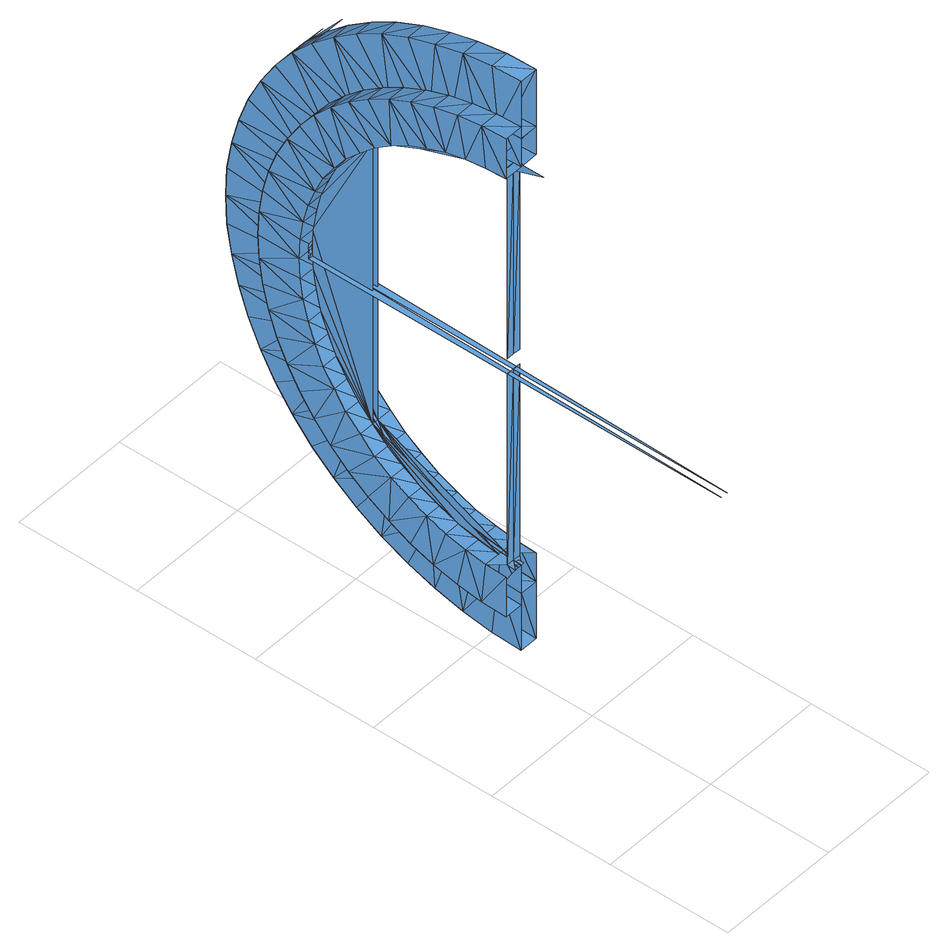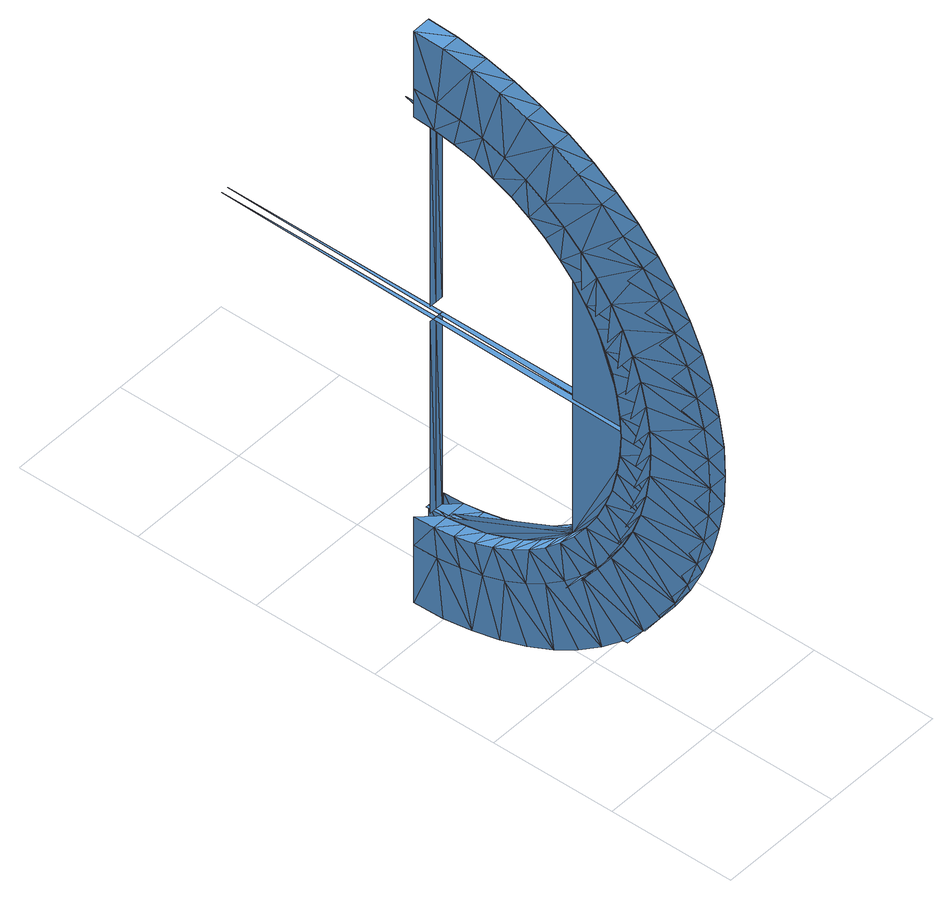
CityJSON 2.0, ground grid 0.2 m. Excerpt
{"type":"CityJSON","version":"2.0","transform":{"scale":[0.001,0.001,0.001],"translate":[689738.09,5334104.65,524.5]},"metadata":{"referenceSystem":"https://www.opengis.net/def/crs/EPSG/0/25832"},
"CityObjects":{
"building1":{"type":"Building","attributes":{"description":"FZK-Haus create by KHH / IAI / FZK","name":"FZK-Haus","Pset_BuildingCommon.SprinklerProtection":0,"Pset_BuildingCommon.SprinklerProtectionAutomatic":0,"Pset_BuildingCommon.OccupancyType":"citygml:1000 (residential building)","Pset_BuildingCommon.GrossPlannedArea":120,"Pset_BuildingCommon.NumberOfStoreys":2,"Pset_BuildingCommon.YearOfConstruction":"2008","Pset_BuildingCommon.NetAreaPlanned":120,"BaseQuantities.GrossFloorArea":241.5},"children":["building1-1"]},
"building1-1":{"type":"BuildingConstructiveElement","attributes":{"name":"Wand-Ext-OG-1","Pset_WallCommon.ThermalTransmittance":0.4,"AC_Pset_Name.Name":"Wand-Ext-OG-1","ArchiCADProperties.Ursprungsgeschoss":"Dachgeschoss","ArchiCADProperties.Raumname":"Galerie","ArchiCADProperties.Raumnummer":"7","ArchiCADProperties.Ebene":"Außenwände","ArchiCADProperties.Typ":"Wand","ArchiCADProperties.Geschützt":0,"ArchiCADProperties.Baustoff / Mehrschichtiger Aufbau / Profil / Schraffur":"Leichtbeton 102890359","ArchiCADProperties.Tragende Funktion":"Nicht definiert","ArchiCADProperties.Lage":"Nicht definiert","ArchiCADProperties.Element-Klassifizierung":"Wand","ArchiCADProperties.Umbau-Status":"Bestand","ArchiCADProperties.Anzeigen auf Umbau-Filter":"Alle relevanten Filter","ArchiCADProperties.Struktur - Typ":"Einfach","ArchiCADProperties.Baustoff/Mehrschicht/Profil":"Leichtbeton 102890359","ArchiCADProperties.Außenseite Oberfläche":"Anstrich","ArchiCADProperties.Innenseite Oberfläche":"Anstrich","ArchiCADProperties.Oberfläche Kante":"Anstrich","ArchiCADProperties.Äußerer Neigungswinkel":90,"ArchiCADProperties.Innerer Neigungswinkel":90,"ArchiCADProperties.Wand Neigungstyp":"gerade","ArchiCADProperties.Lage der Referenzlinie":"Außen","ArchiCADProperties.Geschoss für Oberkantenverknüpfung":"Nicht verknüpft","ArchiCADProperties.Geometriemethode":"Uni","BaseQuantities.Length":9.7,"BaseQuantities.Height":3.39,"BaseQuantities.Width":0.3,"BaseQuantities.GrossFootprintArea":2.91,"BaseQuantities.NetFootprintArea":2.91,"BaseQuantities.GrossSideArea":19.26,"BaseQuantities.NetSideArea":18.47,"BaseQuantities.GrossVolume":5.78,"BaseQuantities.NetVolume":5.54,"ArchiCADQuantities.Höhenangabe zum Projekt-Nullpunkt":2.7,"ArchiCADQuantities.Höhe zu Geschoss":0,"ArchiCADQuantities.Höhe":3.5,"ArchiCADQuantities.Oberflächenbereich":18.65,"ArchiCADQuantities.Netto-Volumen":5.54},"parents":["building1"],"geometry":[{"type":"MultiSurface","lod":"3","boundaries":[[[0,1,2]],[[3,4,5]],[[1,6,2]],[[3,7,4]],[[1,8,6]],[[7,9,4]],[[9,10,4]],[[1,0,11]],[[1,12,8]],[[2,6,13]],[[12,14,8]],[[5,4,15]],[[16,17,18]],[[19,20,21]],[[9,22,10]],[[23,18,24]],[[25,2,13]],[[26,7,27]],[[9,7,26]],[[17,24,18]],[[20,28,21]],[[29,5,15]],[[30,1,11]],[[12,1,30]],[[12,31,14]],[[9,32,22]],[[6,8,33]],[[34,35,36]],[[37,38,39]],[[29,15,27]],[[25,30,11]],[[26,38,37]],[[15,26,27]],[[32,40,22]],[[31,41,14]],[[4,10,42]],[[38,43,39]],[[17,44,24]],[[20,45,28]],[[41,46,14]],[[47,48,49]],[[50,51,52]],[[48,53,49]],[[13,6,33]],[[54,9,26]],[[32,9,54]],[[36,35,13]],[[25,13,30]],[[27,24,55]],[[34,56,35]],[[44,55,24]],[[45,57,28]],[[40,58,22]],[[15,4,42]],[[59,12,30]],[[31,12,59]],[[60,51,50]],[[60,61,51]],[[62,63,53]],[[8,14,64]],[[15,54,26]],[[13,33,30]],[[35,65,13]],[[26,66,38]],[[65,33,13]],[[56,67,35]],[[41,68,46]],[[68,69,46]],[[70,71,40]],[[33,59,30]],[[38,72,43]],[[49,53,73]],[[74,60,50]],[[53,63,73]],[[38,37,75]],[[35,36,76]],[[40,32,77]],[[33,8,64]],[[77,32,54]],[[10,22,78]],[[56,34,79]],[[40,71,58]],[[67,65,35]],[[26,54,66]],[[15,42,54]],[[80,50,81]],[[25,13,82]],[[14,46,83]],[[73,84,49]],[[85,74,50]],[[61,60,74]],[[42,10,78]],[[86,31,59]],[[38,66,72]],[[36,35,87]],[[37,38,88]],[[68,89,69]],[[41,31,86]],[[65,90,33]],[[33,64,59]],[[54,91,66]],[[42,78,54]],[[39,43,92]],[[93,62,53]],[[61,94,51]],[[90,64,33]],[[77,91,54]],[[70,95,71]],[[78,77,54]],[[70,40,96]],[[97,25,82]],[[98,26,99]],[[67,90,65]],[[54,26,98]],[[64,14,83]],[[96,40,77]],[[73,63,84]],[[85,61,74]],[[63,62,84]],[[76,36,87]],[[88,38,75]],[[75,37,88]],[[87,35,76]],[[64,86,59]],[[66,91,72]],[[66,38,88]],[[65,35,87]],[[100,39,92]],[[101,56,79]],[[22,58,102]],[[68,103,89]],[[95,104,71]],[[46,69,105]],[[75,98,99]],[[97,82,76]],[[106,107,61]],[[108,109,62]],[[13,33,110]],[[79,87,76]],[[75,88,100]],[[106,61,85]],[[67,56,101]],[[90,83,64]],[[91,111,72]],[[78,96,77]],[[78,22,102]],[[112,41,86]],[[77,96,91]],[[82,87,76]],[[35,65,113]],[[38,66,114]],[[67,115,90]],[[116,117,89]],[[118,119,95]],[[68,41,112]],[[80,85,50]],[[84,120,49]],[[103,116,89]],[[88,92,100]],[[87,101,79]],[[95,70,121]],[[83,46,105]],[[121,70,96]],[[83,112,64]],[[82,13,110]],[[122,54,98]],[[62,109,123]],[[84,62,123]],[[124,106,85]],[[77,54,122]],[[75,88,98]],[[64,112,86]],[[96,125,91]],[[95,119,104]],[[115,126,90]],[[87,35,113]],[[114,66,88]],[[88,38,114]],[[113,65,87]],[[90,126,83]],[[43,72,127]],[[69,89,128]],[[93,108,62]],[[107,94,61]],[[91,66,114]],[[90,65,113]],[[78,102,96]],[[58,71,129]],[[91,125,111]],[[107,106,124]],[[123,130,84]],[[131,124,85]],[[33,64,132]],[[88,114,98]],[[133,134,117]],[[135,136,118]],[[82,113,87]],[[92,43,127]],[[137,67,101]],[[118,95,138]],[[116,133,117]],[[126,139,83]],[[114,122,98]],[[140,141,142]],[[102,58,129]],[[143,68,112]],[[105,69,128]],[[138,95,121]],[[139,105,83]],[[121,144,96]],[[101,137,87]],[[92,127,88]],[[65,90,145]],[[66,91,146]],[[102,129,96]],[[103,68,143]],[[109,108,130]],[[96,144,125]],[[129,121,96]],[[105,143,83]],[[123,109,130]],[[131,107,124]],[[125,147,111]],[[115,67,137]],[[110,33,132]],[[148,77,122]],[[96,77,148]],[[115,149,126]],[[118,136,119]],[[83,143,112]],[[137,113,87]],[[127,114,88]],[[82,110,113]],[[89,117,150]],[[151,136,135]],[[152,153,107]],[[154,155,108]],[[80,131,85]],[[130,120,84]],[[134,133,156]],[[113,65,145]],[[146,91,114]],[[114,66,146]],[[145,90,113]],[[152,107,131]],[[71,104,157]],[[125,91,146]],[[126,90,145]],[[64,83,158]],[[139,128,105]],[[135,118,159]],[[129,138,121]],[[114,146,122]],[[160,139,126]],[[144,161,125]],[[128,89,150]],[[159,118,138]],[[153,94,107]],[[93,154,108]],[[72,111,162]],[[149,160,126]],[[156,163,134]],[[135,164,151]],[[121,138,144]],[[110,145,113]],[[108,155,165]],[[130,108,165]],[[166,152,131]],[[146,148,122]],[[132,145,110]],[[105,128,143]],[[167,168,151]],[[129,71,157]],[[169,103,143]],[[117,134,170]],[[133,171,156]],[[116,103,169]],[[121,96,172]],[[137,145,113]],[[127,146,114]],[[125,161,147]],[[132,64,158]],[[172,96,148]],[[90,126,173]],[[91,125,174]],[[175,142,176]],[[156,171,177]],[[127,72,162]],[[178,115,137]],[[151,168,136]],[[138,179,144]],[[139,180,128]],[[153,152,166]],[[163,170,134]],[[165,181,130]],[[182,166,131]],[[129,157,138]],[[128,169,143]],[[177,183,156]],[[151,184,167]],[[149,115,178]],[[83,105,185]],[[104,119,186]],[[160,180,139]],[[150,117,170]],[[164,135,159]],[[145,90,173]],[[174,125,146]],[[146,91,174]],[[173,126,145]],[[144,125,174]],[[139,126,173]],[[146,172,148]],[[171,187,177]],[[146,162,127]],[[145,178,137]],[[155,154,181]],[[164,184,151]],[[188,189,167]],[[180,190,128]],[[190,150,128]],[[159,191,138]],[[165,155,181]],[[182,153,166]],[[181,120,130]],[[80,182,131]],[[132,158,145]],[[186,159,138]],[[150,192,128]],[[177,193,194]],[[144,179,161]],[[157,186,138]],[[138,121,195]],[[167,196,168]],[[138,191,179]],[[133,116,192]],[[158,83,185]],[[195,121,172]],[[157,104,186]],[[192,116,169]],[[194,197,177]],[[167,198,188]],[[187,193,177]],[[189,196,167]],[[183,163,156]],[[199,189,188]],[[94,153,182]],[[111,147,200]],[[158,173,145]],[[126,139,201]],[[125,144,202]],[[194,193,203]],[[128,192,169]],[[178,173,145]],[[162,174,146]],[[146,174,172]],[[184,198,167]],[[168,204,136]],[[133,205,171]],[[190,170,150]],[[105,128,206]],[[119,136,207]],[[160,208,180]],[[154,93,120]],[[203,209,194]],[[188,210,199]],[[181,154,120]],[[80,94,182]],[[162,111,200]],[[211,149,178]],[[179,212,161]],[[159,164,191]],[[197,183,177]],[[213,214,199]],[[173,126,201]],[[202,144,174]],[[174,125,202]],[[201,139,173]],[[207,164,159]],[[170,205,150]],[[179,144,202]],[[180,139,201]],[[203,215,216]],[[217,218,93]],[[94,80,219]],[[193,220,203]],[[159,138,221]],[[186,207,159]],[[222,217,93]],[[160,149,211]],[[174,202,172]],[[218,120,93]],[[223,190,180]],[[191,224,179]],[[225,214,213]],[[204,207,136]],[[216,226,203]],[[199,227,213]],[[185,105,206]],[[221,138,195]],[[198,210,188]],[[202,195,172]],[[185,201,158]],[[94,228,93]],[[216,215,229]],[[186,119,207]],[[205,133,192]],[[158,201,173]],[[190,230,170]],[[174,200,162]],[[173,211,178]],[[220,215,203]],[[214,231,199]],[[164,232,191]],[[208,223,180]],[[196,233,168]],[[171,234,187]],[[209,197,194]],[[150,205,192]],[[199,231,189]],[[235,236,225]],[[139,180,237]],[[144,179,238]],[[229,239,216]],[[213,240,225]],[[229,241,242]],[[128,150,243]],[[80,244,219]],[[163,205,170]],[[245,236,235]],[[242,241,245]],[[94,219,246]],[[247,222,93]],[[205,234,171]],[[184,248,164]],[[222,249,217]],[[210,227,199]],[[242,250,229]],[[225,251,235]],[[164,207,184]],[[230,252,170]],[[248,232,164]],[[249,253,217]],[[219,244,254]],[[179,224,212]],[[245,255,242]],[[235,256,245]],[[170,252,163]],[[147,161,257]],[[215,258,229]],[[259,214,225]],[[253,218,217]],[[226,209,203]],[[223,230,190]],[[260,247,93]],[[164,159,261]],[[202,221,195]],[[219,254,246]],[[258,241,229]],[[236,259,225]],[[191,179,238]],[[190,180,237]],[[201,139,237]],[[238,179,202]],[[202,144,238]],[[237,180,201]],[[228,260,93]],[[233,204,168]],[[227,240,213]],[[262,201,173]],[[202,257,174]],[[206,128,243]],[[261,159,221]],[[211,262,173]],[[200,257,174]],[[163,263,170]],[[164,264,184]],[[185,206,201]],[[241,265,245]],[[265,236,245]],[[189,266,196]],[[187,267,193]],[[268,244,80]],[[198,248,184]],[[244,269,254]],[[239,226,216]],[[200,147,257]],[[262,160,211]],[[120,270,80]],[[183,234,163]],[[94,246,271]],[[163,252,183]],[[150,170,272]],[[207,204,184]],[[240,251,225]],[[222,273,249]],[[254,269,246]],[[191,232,224]],[[234,267,187]],[[250,239,229]],[[184,204,198]],[[273,253,249]],[[180,190,274]],[[179,191,275]],[[208,160,262]],[[251,256,235]],[[163,234,205]],[[206,237,201]],[[255,250,242]],[[256,255,245]],[[202,238,221]],[[120,218,273]],[[276,268,80]],[[268,269,244]],[[247,277,222]],[[94,271,228]],[[263,272,170]],[[231,278,189]],[[193,279,220]],[[266,233,196]],[[269,268,246]],[[183,280,163]],[[184,281,198]],[[252,282,183]],[[277,283,222]],[[246,268,284]],[[246,284,271]],[[262,237,201]],[[257,238,202]],[[285,286,141]],[[223,287,230]],[[243,150,272]],[[264,164,261]],[[198,288,248]],[[289,276,80]],[[210,290,198]],[[232,191,275]],[[230,190,274]],[[218,253,273]],[[283,273,222]],[[237,180,274]],[[275,191,238]],[[238,179,275]],[[274,190,237]],[[204,233,198]],[[270,289,80]],[[267,279,193]],[[264,281,184]],[[197,279,183]],[[248,291,232]],[[183,292,197]],[[238,275,221]],[[275,261,221]],[[243,274,206]],[[282,292,183]],[[290,288,198]],[[161,212,293]],[[232,294,224]],[[268,295,284]],[[286,255,141]],[[285,296,286]],[[198,266,210]],[[214,297,231]],[[220,298,215]],[[247,299,277]],[[284,295,271]],[[252,300,230]],[[232,301,248]],[[248,302,232]],[[230,303,252]],[[230,304,252]],[[183,267,234]],[[206,274,237]],[[120,273,299]],[[227,290,210]],[[260,305,247]],[[278,266,189]],[[197,306,183]],[[198,307,210]],[[233,266,198]],[[279,267,183]],[[190,230,303]],[[191,232,301]],[[280,263,163]],[[299,283,277]],[[287,304,230]],[[291,294,232]],[[271,308,228]],[[197,292,209]],[[209,279,197]],[[255,142,141]],[[296,255,286]],[[305,309,247]],[[271,276,308]],[[210,266,227]],[[228,310,260]],[[257,161,293]],[[311,208,262]],[[259,312,214]],[[215,313,258]],[[295,276,271]],[[279,298,220]],[[288,291,248]],[[276,295,268]],[[281,307,198]],[[120,299,270]],[[275,264,261]],[[309,299,247]],[[260,270,305]],[[308,314,228]],[[223,208,311]],[[300,303,230]],[[302,301,232]],[[262,311,237]],[[257,293,238]],[[236,315,259]],[[258,316,241]],[[252,304,282]],[[310,317,260]],[[228,289,310]],[[209,318,197]],[[210,319,227]],[[240,320,227]],[[276,314,308]],[[297,278,231]],[[273,283,299]],[[292,321,209]],[[274,190,303]],[[301,232,275]],[[275,191,301]],[[303,230,274]],[[209,322,226]],[[265,323,236]],[[241,324,265]],[[243,272,274]],[[270,309,305]],[[306,280,183]],[[226,313,209]],[[282,325,252]],[[248,302,288]],[[288,326,248]],[[252,300,282]],[[314,289,228]],[[298,313,215]],[[317,270,260]],[[227,297,240]],[[251,320,240]],[[296,255,142]],[[289,317,310]],[[321,322,209]],[[320,327,227]],[[227,327,290]],[[226,322,239]],[[266,278,227]],[[301,302,248]],[[303,300,252]],[[328,274,237]],[[275,329,238]],[[239,313,226]],[[226,330,209]],[[227,331,240]],[[312,297,214]],[[307,319,210]],[[240,297,251]],[[256,332,251]],[[289,314,276]],[[212,224,329]],[[275,301,264]],[[239,333,250]],[[278,297,227]],[[313,298,209]],[[272,303,274]],[[313,316,258]],[[255,334,142]],[[296,335,255]],[[311,328,237]],[[293,329,238]],[[299,309,270]],[[255,336,256]],[[250,336,255]],[[318,306,197]],[[209,298,279]],[[250,324,239]],[[315,312,259]],[[239,337,226]],[[240,338,251]],[[251,315,256]],[[325,300,252]],[[326,302,248]],[[290,339,288]],[[270,317,289]],[[322,333,239]],[[255,324,250]],[[256,315,255]],[[316,324,241]],[[304,340,282]],[[292,341,282]],[[288,326,290]],[[290,342,288]],[[282,325,292]],[[323,315,236]],[[263,300,272]],[[334,176,142]],[[319,331,227]],[[324,323,265]],[[335,334,255]],[[282,343,292]],[[250,344,239]],[[251,345,256]],[[333,346,250]],[[347,332,256]],[[301,302,264]],[[300,303,272]],[[293,212,329]],[[328,223,311]],[[346,336,250]],[[336,347,256]],[[255,348,250]],[[256,349,255]],[[264,302,281]],[[297,312,251]],[[316,313,239]],[[251,332,320]],[[330,318,209]],[[287,223,328]],[[328,303,274]],[[329,301,275]],[[302,326,288]],[[300,325,282]],[[312,315,251]],[[324,316,239]],[[327,339,290]],[[340,343,282]],[[339,350,288]],[[288,350,291]],[[331,338,240]],[[292,343,321]],[[315,323,255]],[[323,324,255]],[[280,300,263]],[[321,351,292]],[[290,342,327]],[[327,352,290]],[[292,341,321]],[[337,330,226]],[[341,325,282]],[[342,326,288]],[[176,334,335]],[[281,302,307]],[[338,345,251]],[[344,337,239]],[[224,294,353]],[[291,354,294]],[[287,355,304]],[[345,349,256]],[[326,342,290]],[[325,341,292]],[[348,344,250]],[[349,348,255]],[[320,356,327]],[[322,357,321]],[[327,352,320]],[[320,358,327]],[[321,351,322]],[[321,359,322]],[[302,326,307]],[[351,341,292]],[[352,342,290]],[[328,355,303]],[[329,353,301]],[[329,224,353]],[[355,287,328]],[[280,325,300]],[[343,360,321]],[[306,341,280]],[[332,361,320]],[[354,353,294]],[[333,362,322]],[[320,358,332]],[[332,363,320]],[[322,357,333]],[[322,364,333]],[[302,354,301]],[[300,365,303]],[[307,342,319]],[[342,352,327]],[[341,351,321]],[[326,342,307]],[[341,325,280]],[[347,361,332]],[[333,364,346]],[[346,366,333]],[[332,363,347]],[[347,367,332]],[[333,362,346]],[[360,359,321]],[[356,368,327]],[[300,369,303]],[[301,370,302]],[[357,351,321]],[[358,352,327]],[[318,341,306]],[[336,371,346]],[[347,367,336]],[[336,371,347]],[[346,366,336]],[[336,372,347]],[[346,372,336]],[[350,373,291]],[[304,365,340]],[[355,365,303]],[[354,353,301]],[[319,342,331]],[[327,368,339]],[[355,365,304]],[[352,358,320]],[[351,357,322]],[[359,364,322]],[[361,356,320]],[[326,354,302]],[[325,365,300]],[[362,357,322]],[[363,358,320]],[[358,363,332]],[[357,362,333]],[[330,357,318]],[[342,352,331]],[[366,362,333]],[[367,363,332]],[[331,358,338]],[[373,354,291]],[[325,374,300]],[[302,375,326]],[[364,376,346]],[[377,361,347]],[[363,367,347]],[[362,366,346]],[[376,372,346]],[[372,377,347]],[[371,366,346]],[[371,367,347]],[[337,357,330]],[[367,371,336]],[[366,371,336]],[[352,358,331]],[[357,351,318]],[[318,351,341]],[[338,358,345]],[[339,378,350]],[[340,379,343]],[[344,362,337]],[[345,363,349]],[[365,379,340]],[[348,371,344]],[[349,371,348]],[[342,378,326]],[[341,380,325]],[[358,363,345]],[[365,379,325]],[[354,373,326]],[[341,381,325]],[[326,382,342]],[[363,367,349]],[[366,362,344]],[[378,373,350]],[[367,371,349]],[[371,366,344]],[[337,362,357]],[[368,383,339]],[[343,380,360]],[[352,378,342]],[[351,380,341]],[[379,380,325]],[[373,378,326]],[[379,380,343]],[[351,384,341]],[[342,385,352]],[[356,386,368]],[[360,387,359]],[[354,388,353]],[[355,389,365]],[[383,378,339]],[[358,386,352]],[[357,390,351]],[[357,391,351]],[[352,392,358]],[[380,387,360]],[[361,393,356]],[[359,390,364]],[[380,387,351]],[[378,383,352]],[[363,393,358]],[[362,394,357]],[[362,395,357]],[[358,396,363]],[[386,383,368]],[[367,393,363]],[[366,394,362]],[[377,397,361]],[[364,394,376]],[[366,398,362]],[[363,399,367]],[[387,390,351]],[[383,386,352]],[[371,400,366]],[[367,401,371]],[[371,402,367]],[[371,402,366]],[[387,390,359]],[[372,402,377]],[[376,403,372]],[[373,404,354]],[[365,405,379]],[[393,386,356]],[[390,394,357]],[[393,386,358]],[[390,394,364]],[[397,393,361]],[[394,403,376]],[[394,403,366]],[[397,393,367]],[[403,402,366]],[[402,397,367]],[[402,397,377]],[[403,402,372]],[[378,406,373]],[[379,407,380]],[[383,408,378]],[[380,409,387]],[[386,410,383]],[[387,411,390]],[[393,412,386]],[[390,413,394]],[[397,414,393]],[[394,415,403]],[[402,416,397]],[[403,417,402]]],"semantics":{"surfaces":[{"type":"Window"}],"values":[0,0,0,0,0,0,0,0,0,0,0,0,0,0,0,0,0,0,0,0,0,0,0,0,0,0,0,0,0,0,0,0,0,0,0,0,0,0,0,0,0,0,0,0,0,0,0,0,0,0,0,0,0,0,0,0,0,0,0,0,0,0,0,0,0,0,0,0,0,0,0,0,0,0,0,0,0,0,0,0,0,0,0,0,0,0,0,0,0,0,0,0,0,0,0,0,0,0,0,0,0,0,0,0,0,0,0,0,0,0,0,0,0,0,0,0,0,0,0,0,0,0,0,0,0,0,0,0,0,0,0,0,0,0,0,0,0,0,0,0,0,0,0,0,0,0,0,0,0,0,0,0,0,0,0,0,0,0,0,0,0,0,0,0,0,0,0,0,0,0,0,0,0,0,0,0,0,0,0,0,0,0,0,0,0,0,0,0,0,0,0,0,0,0,0,0,0,0,0,0,0,0,0,0,0,0,0,0,0,0,0,0,0,0,0,0,0,0,0,0,0,0,0,0,0,0,0,0,0,0,0,0,0,0,0,0,0,0,0,0,0,0,0,0,0,0,0,0,0,0,0,0,0,0,0,0,0,0,0,0,0,0,0,0,0,0,0,0,0,0,0,0,0,0,0,0,0,0,0,0,0,0,0,0,0,0,0,0,0,0,0,0,0,0,0,0,0,0,0,0,0,0,0,0,0,0,0,0,0,0,0,0,0,0,0,0,0,0,0,0,0,0,0,0,0,0,0,0,0,0,0,0,0,0,0,0,0,0,0,0,0,0,0,0,0,0,0,0,0,0,0,0,0,0,0,0,0,0,0,0,0,0,0,0,0,0,0,0,0,0,0,0,0,0,0,0,0,0,0,0,0,0,0,0,0,0,0,0,0,0,0,0,0,0,0,0,0,0,0,0,0,0,0,0,0,0,0,0,0,0,0,0,0,0,0,0,0,0,0,0,0,0,0,0,0,0,0,0,0,0,0,0,0,0,0,0,0,0,0,0,0,0,0,0,0,0,0,0,0,0,0,0,0,0,0,0,0,0,0,0,0,0,0,0,0,0,0,0,0,0,0,0,0,0,0,0,0,0,0,0,0,0,0,0,0,0,0,0,0,0,0,0,0,0,0,0,0,0,0,0,0,0,0,0,0,0,0,0,0,0,0,0,0,0,0,0,0,0,0,0,0,0,0,0,0,0,0,0,0,0,0,0,0,0,0,0,0,0,0,0,0,0,0,0,0,0,0,0,0,0,0,0,0,0,0,0,0,0,0,0,0,0,0,0,0,0,0,0,0,0,0,0,0,0,0,0,0,0,0,0,0,0,0,0,0,0,0,0,0,0,0,0,0,0,0,0,0,0,0,0,0,0,0,0,0,0,0,0,0,0,0,0,0,0,0,0,0,0,0,0,0,0,0,0,0,0,0,0,0,0,0,0,0,0,0,0,0,0,0,0,0,0,0,0,0,0,0,0,0,0,0,0,0,0,0,0,0,0,0,0,0,0,0,0,0,0,0,0,0,0,0,0,0,0,0,0,0,0,0,0,0,0,0,0,0,0,0,0,0,0,0,0,0,0,0,0,0,0,0,0,0,0,0,0,0,0,0,0,0,0,0,0,0,0,0,0,0,0,0,0,0,0,0,0,0,0,0,0,0,0,0,0,0,0,0,0,0,0,0,0,0,0,0,0,0,0,0,0,0,0,0,0,0,0,0,0,0,0,0,0,0,0,0,0,0,0,0,0,0,0,0,0,0,0,0,0,0,0,0,0,0,0,0,0,0,0,0,0,0,0,0,0,0,0,0,0,0,0,0,0,0,0,0,0,0,0,0,0,0,0,0,0,0,0,0,0,0,0,0,0,0,0,0,0,0,0,0,0,0,0,0,0,0,0,0,0,0,0,0,0,0,0,0,0,0,0,0,0,0,0,0,0,0,0,0,0,0,0,0,0,0,0,0,0,0,0,0,0,0,0,0,0,0,0,0,0,0,0,0,0,0,0,0,0,0,0,0,0,0,0,0,0,0,0,0,0,0,0,0,0,0,0,0,0,0,0,0,0,0,0,0,0,0,0,0,0,0,0,0,0,0,0,0,0,0,0,0,0,0,0,0,0,0,0,0,0,0]}}]}
},
"vertices":[
[5,350,920],[5,391,918],[5,350,850],[5,350,150],[5,391,82],[5,350,80],[5,384,848],[5,384,152],[5,418,843],[5,418,157],[5,432,88],[35,350,920],[5,432,912],[35,384,848],[5,452,835],[35,391,82],[23,363,487],[35,363,487],[23,363,151],[23,363,849],[35,363,849],[23,363,513],[5,472,98],[23,350,150],[35,363,151],[35,350,850],[35,384,152],[35,350,150],[35,363,513],[35,350,80],[35,391,918],[5,472,902],[5,452,165],[35,418,843],[35,350,1000],[35,389,898],[35,350,900],[35,350,100],[35,389,102],[35,350,0],[5,484,177],[5,511,888],[35,432,88],[35,399,2],[47,363,487],[47,363,849],[5,484,823],[40,350,150],[30,350,150],[40,384,152],[40,384,848],[30,384,848],[40,350,850],[30,384,152],[35,418,157],[47,363,151],[35,399,998],[47,363,513],[5,511,112],[35,432,912],[30,418,843],[30,452,835],[30,452,165],[30,418,157],[35,452,835],[35,428,892],[35,428,108],[35,448,990],[5,548,870],[5,515,809],[5,515,191],[5,548,130],[35,448,10],[40,418,157],[40,418,843],[65,350,100],[65,350,900],[35,452,165],[35,472,98],[65,350,1000],[40,597,747],[40,316,848],[65,384,848],[35,484,823],[40,452,165],[40,452,835],[35,472,902],[65,389,898],[65,389,102],[5,544,791],[35,466,883],[35,466,117],[65,399,2],[30,597,253],[30,597,747],[5,544,209],[35,484,177],[65,350,850],[65,384,152],[65,350,150],[65,350,0],[65,399,998],[35,511,112],[5,583,849],[5,583,151],[35,515,809],[30,484,823],[30,515,809],[30,515,191],[30,484,177],[65,418,843],[35,495,22],[35,511,888],[65,428,892],[65,428,108],[35,495,978],[5,616,825],[5,572,771],[5,572,229],[5,616,175],[40,597,253],[35,515,191],[65,418,157],[40,484,177],[40,484,823],[35,503,130],[35,503,870],[65,448,10],[35,544,791],[35,548,130],[40,515,191],[40,515,809],[65,452,835],[5,647,797],[5,597,747],[5,597,253],[5,647,203],[65,448,990],[35,544,209],[35,539,853],[23,1,487],[23,699,487],[35,699,487],[35,548,870],[35,539,147],[65,466,883],[65,466,117],[35,541,38],[65,452,165],[35,541,962],[35,572,771],[5,621,278],[30,544,791],[30,572,771],[30,572,229],[30,544,209],[5,621,722],[35,583,151],[65,484,823],[35,572,229],[35,586,941],[35,586,59],[65,495,22],[35,621,722],[35,597,253],[40,544,209],[40,544,791],[5,641,306],[5,675,234],[35,583,849],[35,597,747],[5,675,766],[65,484,177],[65,503,870],[65,503,130],[35,1,487],[47,699,487],[5,641,694],[65,495,978],[35,572,167],[35,572,833],[40,572,229],[40,572,771],[35,641,694],[35,621,278],[65,515,809],[35,616,175],[5,699,733],[5,659,335],[5,720,302],[35,604,809],[35,604,191],[35,616,825],[5,720,698],[5,659,665],[65,515,191],[5,699,267],[35,659,665],[35,641,306],[5,673,366],[65,541,38],[65,539,853],[65,539,147],[5,673,634],[35,675,234],[35,647,797],[65,544,791],[35,647,203],[35,628,916],[35,673,634],[35,659,335],[65,541,962],[35,628,84],[5,685,398],[5,752,378],[5,752,622],[5,685,602],[30,621,278],[40,621,278],[30,621,722],[5,738,661],[65,544,209],[30,659,335],[35,667,887],[35,667,113],[5,693,432],[35,685,602],[35,673,366],[30,698,534],[5,693,568],[35,633,783],[5,738,339],[35,633,217],[35,699,267],[35,675,766],[5,698,466],[5,768,459],[65,572,833],[65,572,167],[35,693,568],[35,685,398],[5,768,541],[5,698,534],[65,572,771],[40,621,722],[5,700,500],[30,659,665],[30,685,398],[35,659,246],[30,641,306],[35,698,534],[35,693,432],[35,659,754],[40,641,306],[30,641,694],[35,700,500],[35,698,466],[65,586,59],[5,762,582],[5,762,418],[30,698,466],[65,572,229],[65,586,941],[65,621,722],[65,597,253],[5,770,500],[35,720,302],[35,699,733],[40,659,665],[40,641,694],[40,698,466],[30,685,602],[65,597,747],[40,659,335],[65,604,809],[65,604,191],[40,685,602],[30,673,366],[35,738,339],[35,720,698],[65,641,694],[65,621,278],[35,683,722],[40,673,366],[30,673,634],[23,699,513],[23,700,500],[35,704,854],[35,683,278],[40,698,534],[35,703,311],[35,737,183],[35,703,689],[65,628,84],[35,704,146],[40,673,634],[35,699,513],[35,752,378],[35,738,661],[40,685,398],[65,659,754],[65,633,217],[65,659,246],[65,633,783],[35,737,817],[30,693,432],[65,659,665],[65,641,306],[30,693,568],[40,693,432],[30,700,500],[65,628,916],[35,762,418],[35,752,622],[40,693,568],[35,768,459],[35,762,582],[40,700,500],[65,673,634],[65,659,335],[35,733,384],[35,720,653],[35,733,616],[35,770,500],[35,768,541],[65,683,722],[65,683,278],[35,720,347],[65,667,887],[65,667,113],[65,685,602],[65,673,366],[35,742,422],[35,742,578],[47,700,500],[47,699,513],[35,750,500],[65,693,568],[65,685,398],[35,791,264],[35,766,778],[65,703,689],[65,703,311],[35,791,736],[65,698,534],[65,693,432],[35,748,539],[35,748,461],[65,700,500],[65,698,466],[35,766,222],[65,720,653],[65,720,347],[65,704,146],[65,737,183],[65,704,854],[35,828,355],[65,733,616],[65,733,384],[35,828,645],[35,812,691],[35,840,402],[65,742,578],[65,742,422],[35,840,598],[65,737,817],[65,748,539],[65,748,461],[35,812,309],[95,659,754],[95,633,217],[65,750,500],[35,850,500],[65,766,222],[95,683,722],[95,659,246],[35,848,549],[35,848,451],[65,791,264],[65,766,778],[65,791,736],[95,703,689],[95,683,278],[65,812,309],[95,720,653],[95,703,311],[65,828,355],[65,812,691],[95,737,183],[95,704,854],[65,828,645],[95,733,616],[95,720,347],[65,840,402],[65,840,598],[95,742,578],[95,733,384],[65,848,451],[95,748,539],[95,742,422],[95,750,500],[95,748,461],[65,850,500],[65,848,549],[95,766,222],[95,737,817],[95,791,264],[95,766,778],[95,812,309],[95,791,736],[95,828,355],[95,812,691],[95,840,402],[95,828,645],[95,848,451],[95,840,598],[95,850,500],[95,848,549]
]}
